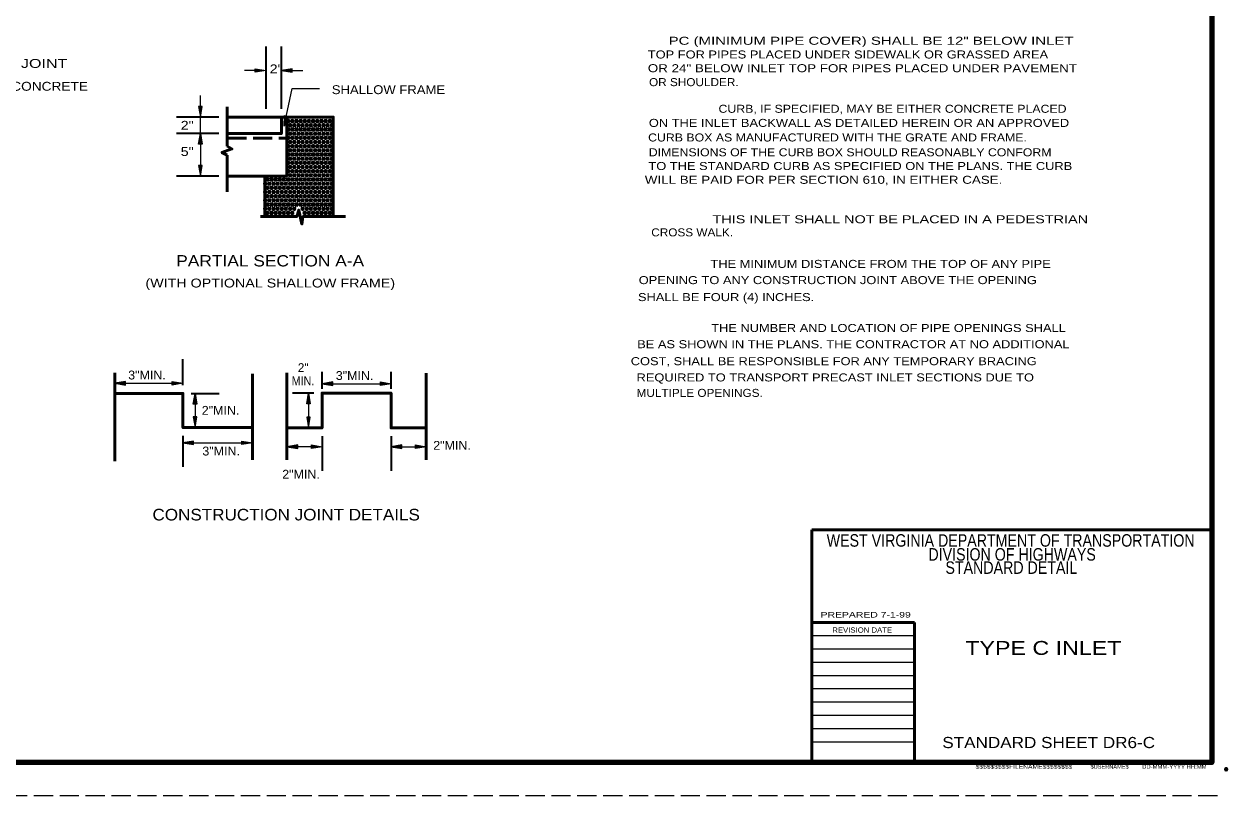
# Model space of a CAD drawing. Extents: x 80.5 to 115.8, y -48.2 to -26.2.
# Drawn here: x 97.75 to 115.79, y -48.23 to -36.66 of the extents above; entities that cross this region are included whole.
import ezdxf
from ezdxf.enums import TextEntityAlignment as Align

# ---------------------------------------------------------------- set-up
doc = ezdxf.new("R2010")
doc.units = 0
doc.header["$LTSCALE"] = 0.048
doc.header["$PDMODE"] = 32
doc.header["$PDSIZE"] = 0.024
doc.linetypes.add('LONG_DASHED', pattern=[7.5, 6, -1.5])
for name, color, linetype, lineweight in [('1', 7, 'Continuous', 53), ('3', 7, 'Continuous', 13), ('5', 7, 'LONG_DASHED', 53), ('6', 7, 'Continuous', 13)]:
    doc.layers.add(name, color=color, linetype=linetype, lineweight=lineweight)

msp = doc.modelspace()

# ---------------------------------------------------------------- hatches: boundary and pattern name
at = {"layer": '3'}
for points in [[(101.22283, -37.381), (101.22283, -37.32767), (101.38283, -37.35433), (101.38283, -37.35433)], [(101.77517, -37.381), (101.77517, -37.32767), (101.61517, -37.35433), (101.61517, -37.35433)], [(100.42558, -37.89125), (100.37225, -37.89125), (100.39892, -38.05125), (100.39892, -38.05125)], [(101.65408, -38.19042), (101.66033, -38.03058), (101.71483, -38.04242), (101.71483, -38.04242)], [(100.42558, -38.45842), (100.37225, -38.45842), (100.39892, -38.29842), (100.39892, -38.29842)], [(100.42558, -38.77675), (100.37225, -38.77675), (100.39892, -38.93675), (100.39892, -38.93675)], [(99.27417, -42.06775), (99.27417, -42.01442), (99.11417, -42.04108), (99.11417, -42.04108)], [(99.97808, -42.06775), (99.97808, -42.01442), (100.13808, -42.04108), (100.13808, -42.04108)], [(102.38383, -42.075), (102.38383, -42.02167), (102.22383, -42.04833), (102.22383, -42.04833)], [(103.09725, -42.075), (103.09725, -42.02167), (103.25725, -42.04833), (103.25725, -42.04833)], [(100.346, -42.35342), (100.29267, -42.35342), (100.31933, -42.19342), (100.31933, -42.19342)], [(102.04725, -42.34867), (101.99392, -42.34867), (102.02058, -42.18867), (102.02058, -42.18867)], [(100.346, -42.54533), (100.29267, -42.54533), (100.31933, -42.70533), (100.31933, -42.70533)], [(102.04725, -42.55008), (101.99392, -42.55008), (102.02058, -42.71008), (102.02058, -42.71008)], [(100.29808, -42.96125), (100.29808, -42.90792), (100.13808, -42.93458), (100.13808, -42.93458)], [(101.021, -42.96125), (101.021, -42.90792), (101.181, -42.93458), (101.181, -42.93458)], [(101.85767, -43.01858), (101.85767, -42.96525), (101.69767, -42.99192), (101.69767, -42.99192)], [(102.06383, -43.01858), (102.06383, -42.96525), (102.22383, -42.99192), (102.22383, -42.99192)], [(103.41725, -43.01858), (103.41725, -42.96525), (103.25725, -42.99192), (103.25725, -42.99192)], [(103.62342, -43.01858), (103.62342, -42.96525), (103.78342, -42.99192), (103.78342, -42.99192)]]:
    msp.add_hatch(color=256, dxfattribs=at).paths.add_polyline_path(points)

# ---------------------------------------------------------------- linework, layer by layer
at = {"layer": '1'}
for p, q in [((100.80158, -37.89942), (100.80158, -38.48717)), ((100.80158, -38.62533), (100.80158, -39.17225)), ((101.36408, -39.544), (101.36408, -38.93675)), ((99.11417, -41.88533), (99.11417, -43.20783)), ((101.181, -41.8995), (101.181, -43.18883)), ((101.69767, -41.88533), (101.69767, -43.18883)), ((103.78342, -41.89008), (103.78342, -43.18883)), ((115.56725, -44.2355), (109.56725, -44.2355)), ((109.56725, -47.72533), (109.56725, -44.2355)), ((115.56725, -47.72533), (115.56725, -45.22633)), ((111.10517, -45.62633), (109.56725, -45.62633)), ((111.10517, -47.72533), (111.10517, -45.62633)), ((109.56725, -46.31533), (109.56725, -47.72533)), ((115.56725, -47.72533), (109.56725, -47.72533))]:
    msp.add_line(p, q, dxfattribs=at)
at = {"layer": '1', "lineweight": 25}
for p, q in [((111.10517, -45.82633), (109.56725, -45.82633)), ((111.10517, -46.02533), (109.56725, -46.02533)), ((111.10517, -46.22433), (109.56725, -46.22433)), ((111.10517, -46.42333), (109.56725, -46.42333)), ((111.10517, -46.62233), (109.56725, -46.62233)), ((111.10517, -46.82133), (109.56725, -46.82133)), ((111.10517, -47.02033), (109.56725, -47.02033)), ((111.10517, -47.21933), (109.56725, -47.21933)), ((111.10517, -47.41833), (109.56725, -47.41833))]:
    msp.add_line(p, q, dxfattribs=at)
at = {"layer": '1', "linetype": 'LONG_DASHED', "lineweight": 25}
msp.add_line((115.65058, -48.22533), (80.45058, -48.22533), dxfattribs=at)
at = {"layer": '1', "lineweight": 158}
msp.add_lwpolyline([(115.56725, -26.72533), (115.56725, -47.72533), (83.06725, -47.72533)], dxfattribs=at)
at = {"layer": '1'}
for points in [[(100.80158, -38.05125), (102.39175, -38.05125), (102.39175, -39.544)], [(100.80158, -38.93675), (101.693, -38.93675), (101.693, -38.05125)], [(100.80158, -38.29842), (101.61517, -38.29842), (101.61517, -38.05125)], [(100.80158, -38.62533), (100.72175, -38.58058), (100.87167, -38.53), (100.80158, -38.48717)], [(101.30183, -39.544), (101.84292, -39.544), (101.874, -39.44675), (101.92075, -39.65692), (101.93633, -39.544), (102.57275, -39.544)], [(99.11417, -42.19342), (100.13808, -42.19342), (100.13808, -42.70533), (101.181, -42.70533)], [(101.69767, -42.71008), (102.22383, -42.71008), (102.22383, -42.18867), (103.25725, -42.18867), (103.25725, -42.71008), (103.78342, -42.71008)]]:
    msp.add_lwpolyline(points, dxfattribs=at)
for p in [(101.71433, -38.11283), (101.71433, -38.23783), (101.7455, -38.17533), (101.77683, -38.11283), (101.77683, -38.23783), (101.808, -38.17533), (101.83933, -38.11283), (101.83933, -38.23783), (101.8705, -38.17533), (101.90183, -38.11283), (101.90183, -38.23783), (101.933, -38.17533), (101.96433, -38.11283), (101.96433, -38.23783), (101.9955, -38.17533), (102.02683, -38.11283), (102.02683, -38.23783), (102.058, -38.17533), (102.08933, -38.11283), (102.08933, -38.23783), (102.1205, -38.17533), (102.15183, -38.11283), (102.15183, -38.23783), (102.183, -38.17533), (102.21433, -38.11283), (102.21433, -38.23783), (102.2455, -38.17533), (102.27683, -38.11283), (102.27683, -38.23783), (102.308, -38.17533), (102.33933, -38.11283), (102.33933, -38.23783), (102.3705, -38.17533), (101.71433, -38.36283), (101.7455, -38.30033), (101.7455, -38.42533), (101.77683, -38.36283), (101.808, -38.30033), (101.808, -38.42533), (101.83933, -38.36283), (101.8705, -38.30033), (101.8705, -38.42533), (101.90183, -38.36283), (101.933, -38.30033), (101.933, -38.42533), (101.96433, -38.36283), (101.9955, -38.30033), (101.9955, -38.42533), (102.02683, -38.36283), (102.058, -38.30033), (102.058, -38.42533), (102.08933, -38.36283), (102.1205, -38.30033), (102.1205, -38.42533), (102.15183, -38.36283), (102.183, -38.30033), (102.183, -38.42533), (102.21433, -38.36283), (102.2455, -38.30033), (102.2455, -38.42533), (102.27683, -38.36283), (102.308, -38.30033), (102.308, -38.42533), (102.33933, -38.36283), (102.3705, -38.30033), (102.3705, -38.42533), (101.71433, -38.48783), (101.7455, -38.55033), (101.77683, -38.48783), (101.808, -38.55033), (101.83933, -38.48783), (101.8705, -38.55033), (101.90183, -38.48783), (101.933, -38.55033), (101.96433, -38.48783), (101.9955, -38.55033), (102.02683, -38.48783), (102.058, -38.55033), (102.08933, -38.48783), (102.1205, -38.55033), (102.15183, -38.48783), (102.183, -38.55033), (102.21433, -38.48783), (102.2455, -38.55033), (102.27683, -38.48783), (102.308, -38.55033), (102.33933, -38.48783), (102.3705, -38.55033), (101.71433, -38.61283), (101.71433, -38.73783), (101.7455, -38.67533), (101.77683, -38.61283), (101.77683, -38.73783), (101.808, -38.67533), (101.83933, -38.61283), (101.83933, -38.73783), (101.8705, -38.67533), (101.90183, -38.61283), (101.90183, -38.73783), (101.933, -38.67533), (101.96433, -38.61283), (101.96433, -38.73783), (101.9955, -38.67533), (102.02683, -38.61283), (102.02683, -38.73783), (102.058, -38.67533), (102.08933, -38.61283), (102.08933, -38.73783), (102.1205, -38.67533), (102.15183, -38.61283), (102.15183, -38.73783), (102.183, -38.67533), (102.21433, -38.61283), (102.21433, -38.73783), (102.2455, -38.67533), (102.27683, -38.61283), (102.27683, -38.73783), (102.308, -38.67533), (102.33933, -38.61283), (102.33933, -38.73783), (102.3705, -38.67533), (101.71433, -38.86283), (101.7455, -38.80033), (101.7455, -38.92533), (101.77683, -38.86283), (101.808, -38.80033), (101.808, -38.92533), (101.83933, -38.86283), (101.8705, -38.80033), (101.8705, -38.92533), (101.90183, -38.86283), (101.933, -38.80033), (101.933, -38.92533), (101.96433, -38.86283), (101.9955, -38.80033), (101.9955, -38.92533), (102.02683, -38.86283), (102.058, -38.80033), (102.058, -38.92533), (102.08933, -38.86283), (102.1205, -38.80033), (102.1205, -38.92533), (102.15183, -38.86283), (102.183, -38.80033), (102.183, -38.92533), (102.21433, -38.86283), (102.2455, -38.80033), (102.2455, -38.92533), (102.27683, -38.86283), (102.308, -38.80033), (102.308, -38.92533), (102.33933, -38.86283), (102.3705, -38.80033), (102.3705, -38.92533), (101.3705, -39.05033), (101.40183, -38.98783), (101.40183, -39.11283), (101.433, -39.05033), (101.46433, -38.98783), (101.46433, -39.11283), (101.4955, -39.05033), (101.52683, -38.98783), (101.52683, -39.11283), (101.558, -39.05033), (101.58933, -38.98783), (101.58933, -39.11283), (101.6205, -39.05033), (101.65183, -38.98783), (101.65183, -39.11283), (101.683, -39.05033), (101.71433, -38.98783), (101.71433, -39.11283), (101.7455, -39.05033), (101.77683, -38.98783), (101.77683, -39.11283), (101.808, -39.05033), (101.83933, -38.98783), (101.83933, -39.11283), (101.8705, -39.05033), (101.90183, -38.98783), (101.90183, -39.11283), (101.933, -39.05033), (101.96433, -38.98783), (101.96433, -39.11283), (101.9955, -39.05033), (102.02683, -38.98783), (102.02683, -39.11283), (102.058, -39.05033), (102.08933, -38.98783), (102.08933, -39.11283), (102.1205, -39.05033), (102.15183, -38.98783), (102.15183, -39.11283), (102.183, -39.05033), (102.21433, -38.98783), (102.21433, -39.11283), (102.2455, -39.05033), (102.27683, -38.98783), (102.27683, -39.11283), (102.308, -39.05033), (102.33933, -38.98783), (102.33933, -39.11283), (102.3705, -39.05033), (101.3705, -39.17533), (101.3705, -39.30033), (101.40183, -39.23783), (101.433, -39.17533), (101.433, -39.30033), (101.46433, -39.23783), (101.4955, -39.17533), (101.4955, -39.30033), (101.52683, -39.23783), (101.558, -39.17533), (101.558, -39.30033), (101.58933, -39.23783), (101.6205, -39.17533), (101.6205, -39.30033), (101.65183, -39.23783), (101.683, -39.17533), (101.683, -39.30033), (101.71433, -39.23783), (101.7455, -39.17533), (101.7455, -39.30033), (101.77683, -39.23783), (101.808, -39.17533), (101.808, -39.30033), (101.83933, -39.23783), (101.8705, -39.17533), (101.8705, -39.30033), (101.90183, -39.23783), (101.933, -39.17533), (101.933, -39.30033), (101.96433, -39.23783), (101.9955, -39.17533), (101.9955, -39.30033), (102.02683, -39.23783), (102.058, -39.17533), (102.058, -39.30033), (102.08933, -39.23783), (102.1205, -39.17533), (102.1205, -39.30033), (102.15183, -39.23783), (102.183, -39.17533), (102.183, -39.30033), (102.21433, -39.23783), (102.2455, -39.17533), (102.2455, -39.30033), (102.27683, -39.23783), (102.308, -39.17533), (102.308, -39.30033), (102.33933, -39.23783), (102.3705, -39.17533), (102.3705, -39.30033), (101.3705, -39.42533), (101.40183, -39.36283), (101.40183, -39.48783), (101.433, -39.42533), (101.46433, -39.36283), (101.46433, -39.48783), (101.4955, -39.42533), (101.52683, -39.36283), (101.52683, -39.48783), (101.558, -39.42533), (101.58933, -39.36283), (101.58933, -39.48783), (101.6205, -39.42533), (101.65183, -39.36283), (101.65183, -39.48783), (101.683, -39.42533), (101.71433, -39.36283), (101.71433, -39.48783), (101.7455, -39.42533), (101.77683, -39.36283), (101.77683, -39.48783), (101.808, -39.42533), (101.83933, -39.36283), (101.90183, -39.36283), (101.933, -39.42533), (101.96433, -39.36283), (101.96433, -39.48783), (101.9955, -39.42533), (102.02683, -39.36283), (102.02683, -39.48783), (102.058, -39.42533), (102.08933, -39.36283), (102.08933, -39.48783), (102.1205, -39.42533), (102.15183, -39.36283), (102.15183, -39.48783), (102.183, -39.42533), (102.21433, -39.36283), (102.21433, -39.48783), (102.2455, -39.42533), (102.27683, -39.36283), (102.27683, -39.48783), (102.308, -39.42533), (102.33933, -39.36283), (102.33933, -39.48783), (102.3705, -39.42533), (115.56725, -47.72533), (115.78025, -47.82533)]:
    msp.add_point(p, dxfattribs=at)
at = {"layer": '3', "lineweight": 35}
for p, q in [((101.38283, -37.92625), (101.38283, -36.99433)), ((101.61517, -37.92625), (101.61517, -36.99433)), ((100.67658, -38.05125), (100.03892, -38.05125)), ((100.67658, -38.29842), (100.03892, -38.29842)), ((100.67658, -38.93675), (100.03892, -38.93675)), ((100.13808, -42.06842), (100.13808, -41.68108)), ((102.22383, -42.12617), (102.22383, -41.86833)), ((103.25725, -42.12617), (103.25725, -41.86833)), ((100.26308, -42.19342), (100.67933, -42.19342)), ((102.09883, -42.18867), (101.78, -42.18867)), ((100.13808, -42.83033), (100.13808, -43.29458)), ((102.22383, -42.83508), (102.22383, -43.35192)), ((103.25725, -42.83508), (103.25725, -43.35192))]:
    msp.add_line(p, q, dxfattribs=at)
at = {"layer": '3', "lineweight": 25}
for p, q in [((101.22283, -37.35433), (101.06283, -37.35433)), ((101.77517, -37.35433), (101.93517, -37.35433)), ((101.65408, -38.19042), (101.77692, -37.62542)), ((101.77692, -37.62542), (102.18433, -37.62542)), ((100.39892, -37.89125), (100.39892, -37.73125)), ((100.39892, -38.29842), (100.39892, -37.97842)), ((100.39892, -38.45842), (100.39892, -38.93675)), ((99.27417, -42.04108), (99.97808, -42.04108)), ((102.02058, -42.18867), (102.02058, -42.71008)), ((102.30383, -42.04833), (103.17725, -42.04833)), ((100.31933, -42.35342), (100.31933, -42.70533)), ((100.29808, -42.93458), (101.021, -42.93458)), ((102.06383, -42.99192), (101.85767, -42.99192)), ((103.41725, -42.99192), (103.62342, -42.99192))]:
    msp.add_line(p, q, dxfattribs=at)
at = {"layer": '3'}
for p, q in [((101.38283, -37.35433), (101.38292, -37.35433)), ((100.39892, -38.05125), (100.399, -38.05125)), ((100.67658, -38.29842), (100.03892, -38.29842)), ((100.39892, -38.29842), (100.399, -38.29842)), ((100.13808, -42.04108), (100.13817, -42.04108)), ((102.02058, -42.18867), (102.02067, -42.18867)), ((103.25725, -42.04833), (103.25733, -42.04833))]:
    msp.add_line(p, q, dxfattribs=at)
for points in [[(101.22283, -37.381), (101.22283, -37.32767), (101.38283, -37.35433), (101.38283, -37.35433)], [(101.77517, -37.381), (101.77517, -37.32767), (101.61517, -37.35433), (101.61517, -37.35433)], [(100.42558, -37.89125), (100.37225, -37.89125), (100.39892, -38.05125), (100.39892, -38.05125)], [(101.65408, -38.19042), (101.66033, -38.03058), (101.71483, -38.04242), (101.71483, -38.04242)], [(100.42558, -38.45842), (100.37225, -38.45842), (100.39892, -38.29842), (100.39892, -38.29842)], [(100.42558, -38.77675), (100.37225, -38.77675), (100.39892, -38.93675), (100.39892, -38.93675)], [(99.27417, -42.06775), (99.27417, -42.01442), (99.11417, -42.04108), (99.11417, -42.04108)], [(99.97808, -42.06775), (99.97808, -42.01442), (100.13808, -42.04108), (100.13808, -42.04108)], [(102.38383, -42.075), (102.38383, -42.02167), (102.22383, -42.04833), (102.22383, -42.04833)], [(103.09725, -42.075), (103.09725, -42.02167), (103.25725, -42.04833), (103.25725, -42.04833)], [(100.346, -42.35342), (100.29267, -42.35342), (100.31933, -42.19342), (100.31933, -42.19342)], [(102.04725, -42.34867), (101.99392, -42.34867), (102.02058, -42.18867), (102.02058, -42.18867)], [(100.346, -42.54533), (100.29267, -42.54533), (100.31933, -42.70533), (100.31933, -42.70533)], [(102.04725, -42.55008), (101.99392, -42.55008), (102.02058, -42.71008), (102.02058, -42.71008)], [(100.29808, -42.96125), (100.29808, -42.90792), (100.13808, -42.93458), (100.13808, -42.93458)], [(101.021, -42.96125), (101.021, -42.90792), (101.181, -42.93458), (101.181, -42.93458)], [(101.85767, -43.01858), (101.85767, -42.96525), (101.69767, -42.99192), (101.69767, -42.99192)], [(102.06383, -43.01858), (102.06383, -42.96525), (102.22383, -42.99192), (102.22383, -42.99192)], [(103.41725, -43.01858), (103.41725, -42.96525), (103.25725, -42.99192), (103.25725, -42.99192)], [(103.62342, -43.01858), (103.62342, -42.96525), (103.78342, -42.99192), (103.78342, -42.99192)]]:
    msp.add_lwpolyline(points, close=True, dxfattribs=at)
at = {"layer": '5'}
msp.add_line((100.80158, -38.37042), (101.693, -38.37042), dxfattribs=at)
at = {"layer": '6'}
for p, q in [((100.80158, -38.05125), (100.80167, -38.05125)), ((101.38283, -38.05125), (101.38292, -38.05125)), ((101.61517, -38.05125), (101.61525, -38.05125)), ((100.80158, -38.29842), (100.80167, -38.29842)), ((100.80158, -38.29842), (100.80167, -38.29842)), ((100.80158, -38.93675), (100.80167, -38.93675)), ((99.11417, -42.05258), (99.11425, -42.05258)), ((100.13808, -42.19342), (100.13817, -42.19342)), ((100.13808, -42.19342), (100.13817, -42.19342)), ((102.22383, -42.18867), (102.22392, -42.18867)), ((102.22383, -42.18867), (102.22392, -42.18867)), ((103.25725, -42.18867), (103.25733, -42.18867)), ((100.13808, -42.70533), (100.13817, -42.70533)), ((100.13808, -42.70533), (100.13817, -42.70533)), ((100.31933, -42.70533), (100.31942, -42.70533)), ((101.181, -42.70533), (101.18108, -42.70533)), ((102.22383, -42.71008), (102.22392, -42.71008)), ((102.22383, -42.71008), (102.22392, -42.71008)), ((103.25725, -42.71008), (103.25733, -42.71008)), ((101.69767, -42.91175), (101.69775, -42.91175)), ((101.181, -42.93458), (101.18108, -42.93458)), ((101.69767, -42.99192), (101.69775, -42.99192)), ((103.78342, -42.99192), (103.7835, -42.99192)), ((103.78342, -42.99192), (103.7835, -42.99192))]:
    msp.add_line(p, q, dxfattribs=at)

# ---------------------------------------------------------------- texts
at = {"layer": '1'}
for s, height, width, p in [('THE MINIMUM DISTANCE FROM THE TOP OF ANY PIPE', 0.12, 1.2, (108.04725, -40.31258)), ('OPENING TO ANY CONSTRUCTION JOINT ABOVE THE OPENING ', 0.12, 1.2, (106.97217, -40.5555)), ('SHALL BE FOUR (4) INCHES.', 0.12, 1.2, (106.96058, -40.81)), ('THE NUMBER AND LOCATION OF PIPE OPENINGS SHALL', 0.12, 1.2, (108.05883, -41.27283)), ('BE AS SHOWN IN THE PLANS. THE CONTRACTOR AT NO ADDITIONAL', 0.12, 1.2, (106.949, -41.51575)), (' COST, SHALL BE RESPONSIBLE FOR ANY TEMPORARY BRACING ', 0.12, 1.2, (106.79875, -41.77025)), ('REQUIRED TO TRANSPORT PRECAST INLET SECTIONS DUE TO', 0.12, 1.2, (106.93933, -42.01383)), ('MULTIPLE OPENINGS.', 0.12, 1.1, (106.93942, -42.24558)), ('REVISION DATE', 0.079, 1.1, (109.87433, -45.779)), ('$$$$$$$$$FILENAME$$$$$$$$', 0.06, 1.25, (112.023, -47.81708)), ('$USERNAME$', 0.06, 1.05, (113.74708, -47.81708)), ('DD-MMM-YYYY HH:MM', 0.06, 1.1, (114.52067, -47.81708))]:
    msp.add_text(s, height=height, dxfattribs=dict(at, width=width)).set_placement(p)
for s, height, width, p in [('WEST VIRGINIA DEPARTMENT OF TRANSPORTATION', 0.1875, 0.85, (112.549, -44.49042)), ('DIVISION OF HIGHWAYS', 0.1875, 0.85, (112.57088, -44.69933)), ('STANDARD DETAIL', 0.1875, 0.85, (112.55958, -44.8975)), ('  PREPARED 7-1-99 ', 0.08333, 1.4, (110.3535, -45.552)), ('      TYPE C INLET      ', 0.2083, 1.25, (113.03963, -46.11175)), ('STANDARD SHEET DR6-C     ', 0.1667, 1.15, (113.29738, -47.50825))]:
    msp.add_text(s, height=height, dxfattribs=dict(at, width=width)).set_placement(p, align=Align.CENTER)
at = {"layer": '3'}
for s, height, width, p in [('     PC (MINIMUM PIPE COVER) SHALL BE 12" BELOW INLET', 0.12, 1.4, (107.108, -36.96842)), ('TOP FOR PIPES PLACED UNDER SIDEWALK OR GRASSED AREA', 0.12, 1.2, (107.108, -37.17417)), ('1/2" EXPANSION JOINT', 0.1333, 1.35, (95.75067, -37.315)), ('2"', 0.1333, 1.2, (101.43817, -37.39658)), ('OR 24" BELOW INLET TOP FOR PIPES PLACED UNDER PAVEMENT', 0.12, 1.25, (107.108, -37.37983)), ('OR SHOULDER.', 0.12, 1.1, (107.12658, -37.58867)), ('WHEN ABUTTING CONCRETE', 0.1333, 1.15, (95.78625, -37.65767)), ('SHALLOW FRAME', 0.1333, 1.1, (102.36933, -37.70833)), ('CURB, IF SPECIFIED, MAY BE EITHER CONCRETE PLACED', 0.12, 1.15, (108.16817, -37.98783)), ('2"', 0.1333, 1.2, (100.10383, -38.24242)), ('ON THE INLET BACKWALL AS DETAILED HEREIN OR AN APPROVED', 0.12, 1.2, (107.12367, -38.19958)), ('CURB BOX AS MANUFACTURED WITH THE GRATE AND FRAME.', 0.12, 1.15, (107.11267, -38.41783)), ('5"', 0.1333, 1.2, (100.10383, -38.63558)), ('DIMENSIONS OF THE CURB BOX SHOULD REASONABLY CONFORM', 0.12, 1.15, (107.12242, -38.63992)), ('TO THE STANDARD CURB AS SPECIFIED ON THE PLANS. THE CURB', 0.12, 1.2, (107.11725, -38.84567)), (' WILL BE PAID FOR PER SECTION 610, IN EITHER CASE.', 0.12, 1.25, (107.00758, -39.05217)), ('THIS INLET SHALL NOT BE PLACED IN A PEDESTRIAN ', 0.12, 1.35, (108.07717, -39.64375)), ('CROSS WALK.', 0.12, 1.1, (107.16, -39.84)), ('PARTIAL SECTION A-A', 0.1691, 1.15, (100.037, -40.2905)), ('(WITH OPTIONAL SHALLOW FRAME)', 0.1333, 1.2, (99.57508, -40.60592)), ('3"MIN.', 0.133, 1.05, (99.31617, -41.98442)), ('MIN.', 0.133, 0.9, (101.76833, -42.07033)), ('3"MIN.', 0.133, 1.05, (102.42917, -41.99167)), ('2"MIN.', 0.133, 1.05, (100.4195, -42.51408)), ('2"MIN.', 0.133, 1.05, (103.89025, -43.03867)), ('3"MIN.', 0.133, 1.05, (100.42817, -43.12367)), ('2"MIN.', 0.133, 1.05, (101.62592, -43.47117)), ('CONSTRUCTION JOINT DETAILS', 0.174, 1.1, (99.68025, -44.097))]:
    msp.add_text(s, height=height, dxfattribs=dict(at, width=width)).set_placement(p)
msp.add_text('2"', height=0.133, dxfattribs=at).set_placement((101.859, -41.87408))

doc.saveas('drawing.dxf')
